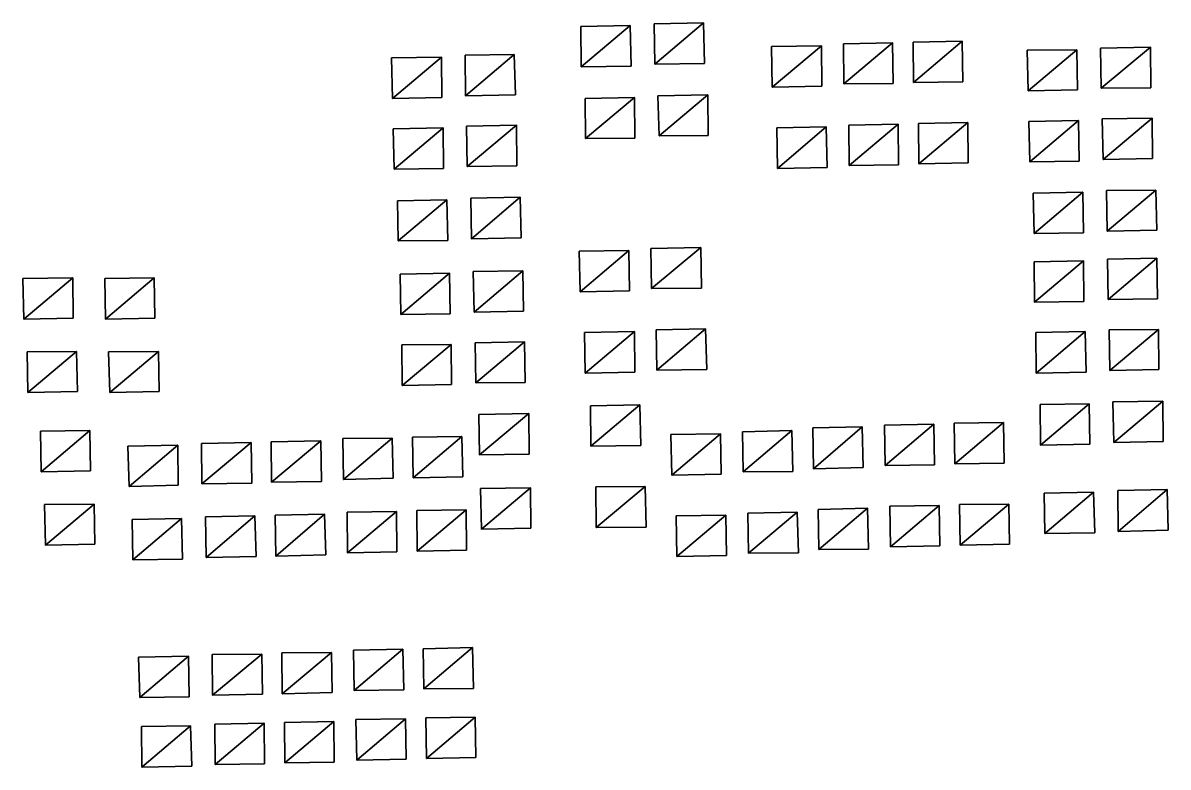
# Model space of a CAD drawing. Header units: metres. Extents: x -3947 to 4280, y -3529 to 2326.
# Drawn here: x -2144.1 to -1930.4, y 325.5 to 464.4 of the extents above; entities that cross this region are included whole.
import ezdxf

# ---------------------------------------------------------------- set-up
doc = ezdxf.new("R2010")
doc.units = ezdxf.units.M

msp = doc.modelspace()

# ---------------------------------------------------------------- linework, layer by layer
at = {"layer": 'MUROS'}
for points in [[(-2040, 463.7), (-2030.8, 463.9), (-2030.8, 463.9, 4.5), (-2040, 463.7, 4.5)], [(-2030.8, 463.9), (-2030.6, 456.3), (-2030.6, 456.3, 4.5), (-2030.8, 463.9, 4.5)], [(-2026.3, 464.2), (-2017.1, 464.4), (-2017.1, 464.4, 4.5), (-2026.3, 464.2, 4.5)], [(-2026.2, 456.7), (-2026.3, 464.2), (-2026.3, 464.2, 4.5), (-2026.2, 456.7, 4.5)], [(-2017.1, 464.4), (-2016.9, 456.8), (-2016.9, 456.8, 4.5), (-2017.1, 464.4, 4.5)], [(-2039.9, 456.2), (-2040, 463.7), (-2040, 463.7, 4.5), (-2039.9, 456.2, 4.5)], [(-2004.4, 460), (-1995.1, 460.1), (-1995.1, 460.1, 4.5), (-2004.4, 460, 4.5)], [(-2004.3, 452.4), (-2004.4, 460), (-2004.4, 460, 4.5), (-2004.3, 452.4, 4.5)], [(-1995.1, 460.1), (-1995, 452.6), (-1995, 452.6, 4.5), (-1995.1, 460.1, 4.5)], [(-1991, 460.5), (-1981.8, 460.7), (-1981.8, 460.7, 4.5), (-1991, 460.5, 4.5)], [(-1990.9, 453), (-1991, 460.5), (-1991, 460.5, 4.5), (-1990.9, 453, 4.5)], [(-1981.8, 460.7), (-1981.7, 453.1), (-1981.7, 453.1, 4.5), (-1981.8, 460.7, 4.5)], [(-1978, 460.8), (-1968.8, 461), (-1968.8, 461, 4.5), (-1978, 460.8, 4.5)], [(-1977.9, 453.3), (-1978, 460.8), (-1978, 460.8, 4.5), (-1977.9, 453.3, 4.5)], [(-1968.8, 461), (-1968.7, 453.4), (-1968.7, 453.4, 4.5), (-1968.8, 461, 4.5)], [(-1943, 459.7), (-1933.7, 459.9), (-1933.7, 459.9, 4.5), (-1943, 459.7, 4.5)], [(-1942.9, 452.2), (-1943, 459.7), (-1943, 459.7, 4.5), (-1942.9, 452.2, 4.5)], [(-1933.7, 459.9), (-1933.6, 452.3), (-1933.6, 452.3, 4.5), (-1933.7, 459.9, 4.5)], [(-2075.3, 457.9), (-2066, 458), (-2066, 458, 4.5), (-2075.3, 457.9, 4.5)], [(-2075.1, 450.3), (-2075.3, 457.9), (-2075.3, 457.9, 4.5), (-2075.1, 450.3, 4.5)], [(-2066, 458), (-2065.9, 450.5), (-2065.9, 450.5, 4.5), (-2066, 458, 4.5)], [(-2061.6, 458.4), (-2052.4, 458.5), (-2052.4, 458.5, 4.5), (-2061.6, 458.4, 4.5)], [(-2061.5, 450.8), (-2061.6, 458.4), (-2061.6, 458.4, 4.5), (-2061.5, 450.8, 4.5)], [(-2052.4, 458.5), (-2052.2, 451), (-2052.2, 451, 4.5), (-2052.4, 458.5, 4.5)], [(-1956.7, 459.3), (-1947.4, 459.4), (-1947.4, 459.4, 4.5), (-1956.7, 459.3, 4.5)], [(-1956.5, 451.7), (-1956.7, 459.3), (-1956.7, 459.3, 4.5), (-1956.5, 451.7, 4.5)], [(-1947.4, 459.4), (-1947.3, 451.9), (-1947.3, 451.9, 4.5), (-1947.4, 459.4, 4.5)], [(-2030.6, 456.3), (-2039.9, 456.2), (-2039.9, 456.2, 4.5), (-2030.6, 456.3, 4.5)], [(-2016.9, 456.8), (-2026.2, 456.7), (-2026.2, 456.7, 4.5), (-2016.9, 456.8, 4.5)], [(-1981.7, 453.1), (-1990.9, 453), (-1990.9, 453, 4.5), (-1981.7, 453.1, 4.5)], [(-1968.7, 453.4), (-1977.9, 453.3), (-1977.9, 453.3, 4.5), (-1968.7, 453.4, 4.5)], [(-2052.2, 451), (-2061.5, 450.8), (-2061.5, 450.8, 4.5), (-2052.2, 451, 4.5)], [(-2025.6, 450.8), (-2016.3, 451), (-2016.3, 451, 4.5), (-2025.6, 450.8, 4.5)], [(-2016.3, 451), (-2016.2, 443.4), (-2016.2, 443.4, 4.5), (-2016.3, 451, 4.5)], [(-1995, 452.6), (-2004.3, 452.4), (-2004.3, 452.4, 4.5), (-1995, 452.6, 4.5)], [(-1947.3, 451.9), (-1956.5, 451.7), (-1956.5, 451.7, 4.5), (-1947.3, 451.9, 4.5)], [(-1933.6, 452.3), (-1942.9, 452.2), (-1942.9, 452.2, 4.5), (-1933.6, 452.3, 4.5)], [(-2065.9, 450.5), (-2075.1, 450.3), (-2075.1, 450.3, 4.5), (-2065.9, 450.5, 4.5)], [(-2039.2, 450.3), (-2030, 450.5), (-2030, 450.5, 4.5), (-2039.2, 450.3, 4.5)], [(-2039.1, 442.8), (-2039.2, 450.3), (-2039.2, 450.3, 4.5), (-2039.1, 442.8, 4.5)], [(-2030, 450.5), (-2029.9, 442.9), (-2029.9, 442.9, 4.5), (-2030, 450.5, 4.5)], [(-2025.4, 443.3), (-2025.6, 450.8), (-2025.6, 450.8, 4.5), (-2025.4, 443.3, 4.5)], [(-2075, 444.6), (-2065.7, 444.8), (-2065.7, 444.8, 4.5), (-2075, 444.6, 4.5)], [(-2074.8, 437.1), (-2075, 444.6), (-2075, 444.6, 4.5), (-2074.8, 437.1, 4.5)], [(-2065.7, 444.8), (-2065.6, 437.2), (-2065.6, 437.2, 4.5), (-2065.7, 444.8, 4.5)], [(-2061.3, 445.1), (-2052, 445.3), (-2052, 445.3, 4.5), (-2061.3, 445.1, 4.5)], [(-2061.2, 437.6), (-2061.3, 445.1), (-2061.3, 445.1, 4.5), (-2061.2, 437.6, 4.5)], [(-2052, 445.3), (-2051.9, 437.7), (-2051.9, 437.7, 4.5), (-2052, 445.3, 4.5)], [(-2003.4, 444.8), (-1994.2, 445), (-1994.2, 445, 4.5), (-2003.4, 444.8, 4.5)], [(-2003.3, 437.2), (-2003.4, 444.8), (-2003.4, 444.8, 4.5), (-2003.3, 437.2, 4.5)], [(-1994.2, 445), (-1994, 437.4), (-1994, 437.4, 4.5), (-1994.2, 445, 4.5)], [(-1990, 445.3), (-1980.8, 445.5), (-1980.8, 445.5, 4.5), (-1990, 445.3, 4.5)], [(-1989.9, 437.8), (-1990, 445.3), (-1990, 445.3, 4.5), (-1989.9, 437.8, 4.5)], [(-1980.8, 445.5), (-1980.7, 437.9), (-1980.7, 437.9, 4.5), (-1980.8, 445.5, 4.5)], [(-1977, 445.6), (-1967.8, 445.8), (-1967.8, 445.8, 4.5), (-1977, 445.6, 4.5)], [(-1976.9, 438.1), (-1977, 445.6), (-1977, 445.6, 4.5), (-1976.9, 438.1, 4.5)], [(-1967.8, 445.8), (-1967.7, 438.3), (-1967.7, 438.3, 4.5), (-1967.8, 445.8, 4.5)], [(-1956.4, 446), (-1947.1, 446.2), (-1947.1, 446.2, 4.5), (-1956.4, 446, 4.5)], [(-1956.2, 438.5), (-1956.4, 446), (-1956.4, 446, 4.5), (-1956.2, 438.5, 4.5)], [(-1947.1, 446.2), (-1947, 438.6), (-1947, 438.6, 4.5), (-1947.1, 446.2, 4.5)], [(-1942.7, 446.5), (-1933.4, 446.6), (-1933.4, 446.6, 4.5), (-1942.7, 446.5, 4.5)], [(-1942.5, 438.9), (-1942.7, 446.5), (-1942.7, 446.5, 4.5), (-1942.5, 438.9, 4.5)], [(-1933.4, 446.6), (-1933.3, 439.1), (-1933.3, 439.1, 4.5), (-1933.4, 446.6, 4.5)], [(-2029.9, 442.9), (-2039.1, 442.8), (-2039.1, 442.8, 4.5), (-2029.9, 442.9, 4.5)], [(-2016.2, 443.4), (-2025.4, 443.3), (-2025.4, 443.3, 4.5), (-2016.2, 443.4, 4.5)], [(-1967.7, 438.3), (-1976.9, 438.1), (-1976.9, 438.1, 4.5), (-1967.7, 438.3, 4.5)], [(-1947, 438.6), (-1956.2, 438.5), (-1956.2, 438.5, 4.5), (-1947, 438.6, 4.5)], [(-1933.3, 439.1), (-1942.5, 438.9), (-1942.5, 438.9, 4.5), (-1933.3, 439.1, 4.5)], [(-2065.6, 437.2), (-2074.8, 437.1), (-2074.8, 437.1, 4.5), (-2065.6, 437.2, 4.5)], [(-2051.9, 437.7), (-2061.2, 437.6), (-2061.2, 437.6, 4.5), (-2051.9, 437.7, 4.5)], [(-1994, 437.4), (-2003.3, 437.2), (-2003.3, 437.2, 4.5), (-1994, 437.4, 4.5)], [(-1980.7, 437.9), (-1989.9, 437.8), (-1989.9, 437.8, 4.5), (-1980.7, 437.9, 4.5)], [(-2060.5, 431.7), (-2051.3, 431.9), (-2051.3, 431.9, 4.5), (-2060.5, 431.7, 4.5)], [(-2060.4, 424.1), (-2060.5, 431.7), (-2060.5, 431.7, 4.5), (-2060.4, 424.1, 4.5)], [(-2051.3, 431.9), (-2051.1, 424.3), (-2051.1, 424.3, 4.5), (-2051.3, 431.9, 4.5)], [(-1955.6, 432.6), (-1946.3, 432.8), (-1946.3, 432.8, 4.5), (-1955.6, 432.6, 4.5)], [(-1955.4, 425.1), (-1955.6, 432.6), (-1955.6, 432.6, 4.5), (-1955.4, 425.1, 4.5)], [(-1946.3, 432.8), (-1946.2, 425.2), (-1946.2, 425.2, 4.5), (-1946.3, 432.8, 4.5)], [(-1941.9, 433.1), (-1932.7, 433.2), (-1932.7, 433.2, 4.5), (-1941.9, 433.1, 4.5)], [(-1941.8, 425.5), (-1941.9, 433.1), (-1941.9, 433.1, 4.5), (-1941.8, 425.5, 4.5)], [(-1932.7, 433.2), (-1932.5, 425.7), (-1932.5, 425.7, 4.5), (-1932.7, 433.2, 4.5)], [(-2074.2, 431.2), (-2065, 431.4), (-2065, 431.4, 4.5), (-2074.2, 431.2, 4.5)], [(-2074.1, 423.7), (-2074.2, 431.2), (-2074.2, 431.2, 4.5), (-2074.1, 423.7, 4.5)], [(-2065, 431.4), (-2064.8, 423.8), (-2064.8, 423.8, 4.5), (-2065, 431.4, 4.5)], [(-1932.5, 425.7), (-1941.8, 425.5), (-1941.8, 425.5, 4.5), (-1932.5, 425.7, 4.5)], [(-2064.8, 423.8), (-2074.1, 423.7), (-2074.1, 423.7, 4.5), (-2064.8, 423.8, 4.5)], [(-2051.1, 424.3), (-2060.4, 424.1), (-2060.4, 424.1, 4.5), (-2051.1, 424.3, 4.5)], [(-1946.2, 425.2), (-1955.4, 425.1), (-1955.4, 425.1, 4.5), (-1946.2, 425.2, 4.5)], [(-2040.3, 421.8), (-2031, 421.9), (-2031, 421.9, 4.5), (-2040.3, 421.8, 4.5)], [(-2040.1, 414.2), (-2040.3, 421.8), (-2040.3, 421.8, 4.5), (-2040.1, 414.2, 4.5)], [(-2031, 421.9), (-2030.9, 414.4), (-2030.9, 414.4, 4.5), (-2031, 421.9, 4.5)], [(-2026.9, 422.3), (-2017.6, 422.5), (-2017.6, 422.5, 4.5), (-2026.9, 422.3, 4.5)], [(-2026.8, 414.8), (-2026.9, 422.3), (-2026.9, 422.3, 4.5), (-2026.8, 414.8, 4.5)], [(-2017.6, 422.5), (-2017.5, 414.9), (-2017.5, 414.9, 4.5), (-2017.6, 422.5, 4.5)], [(-1955.4, 419.8), (-1946.2, 420), (-1946.2, 420, 4.5), (-1955.4, 419.8, 4.5)], [(-1955.3, 412.3), (-1955.4, 419.8), (-1955.4, 419.8, 4.5), (-1955.3, 412.3, 4.5)], [(-1946.2, 420), (-1946.1, 412.4), (-1946.1, 412.4, 4.5), (-1946.2, 420, 4.5)], [(-1941.7, 420.3), (-1932.5, 420.5), (-1932.5, 420.5, 4.5), (-1941.7, 420.3, 4.5)], [(-1941.6, 412.8), (-1941.7, 420.3), (-1941.7, 420.3, 4.5), (-1941.6, 412.8, 4.5)], [(-1932.5, 420.5), (-1932.4, 412.9), (-1932.4, 412.9, 4.5), (-1932.5, 420.5, 4.5)], [(-2144.1, 416.7), (-2134.8, 416.8), (-2134.8, 416.8, 4.5), (-2144.1, 416.7, 4.5)], [(-2134.8, 416.8), (-2134.7, 409.3), (-2134.7, 409.3, 4.5), (-2134.8, 416.8, 4.5)], [(-2128.8, 416.7), (-2119.6, 416.8), (-2119.6, 416.8, 4.5), (-2128.8, 416.7, 4.5)], [(-2119.6, 416.8), (-2119.5, 409.3), (-2119.5, 409.3, 4.5), (-2119.6, 416.8, 4.5)], [(-2073.7, 417.5), (-2064.5, 417.7), (-2064.5, 417.7, 4.5), (-2073.7, 417.5, 4.5)], [(-2073.6, 410), (-2073.7, 417.5), (-2073.7, 417.5, 4.5), (-2073.6, 410, 4.5)], [(-2064.5, 417.7), (-2064.4, 410.1), (-2064.4, 410.1, 4.5), (-2064.5, 417.7, 4.5)], [(-2060.1, 418), (-2050.8, 418.1), (-2050.8, 418.1, 4.5), (-2060.1, 418, 4.5)], [(-2059.9, 410.4), (-2060.1, 418), (-2060.1, 418, 4.5), (-2059.9, 410.4, 4.5)], [(-2050.8, 418.1), (-2050.7, 410.6), (-2050.7, 410.6, 4.5), (-2050.8, 418.1, 4.5)], [(-2143.9, 409.1), (-2144.1, 416.7), (-2144.1, 416.7, 4.5), (-2143.9, 409.1, 4.5)], [(-2128.7, 409.1), (-2128.8, 416.7), (-2128.8, 416.7, 4.5), (-2128.7, 409.1, 4.5)], [(-2017.5, 414.9), (-2026.8, 414.8), (-2026.8, 414.8, 4.5), (-2017.5, 414.9, 4.5)], [(-2030.9, 414.4), (-2040.1, 414.2), (-2040.1, 414.2, 4.5), (-2030.9, 414.4, 4.5)], [(-1932.4, 412.9), (-1941.6, 412.8), (-1941.6, 412.8, 4.5), (-1932.4, 412.9, 4.5)], [(-2050.7, 410.6), (-2059.9, 410.4), (-2059.9, 410.4, 4.5), (-2050.7, 410.6, 4.5)], [(-1946.1, 412.4), (-1955.3, 412.3), (-1955.3, 412.3, 4.5), (-1946.1, 412.4, 4.5)], [(-2134.7, 409.3), (-2143.9, 409.1), (-2143.9, 409.1, 4.5), (-2134.7, 409.3, 4.5)], [(-2119.5, 409.3), (-2128.7, 409.1), (-2128.7, 409.1, 4.5), (-2119.5, 409.3, 4.5)], [(-2064.4, 410.1), (-2073.6, 410), (-2073.6, 410, 4.5), (-2064.4, 410.1, 4.5)], [(-2039.3, 406.6), (-2030, 406.8), (-2030, 406.8, 4.5), (-2039.3, 406.6, 4.5)], [(-2039.2, 399), (-2039.3, 406.6), (-2039.3, 406.6, 4.5), (-2039.2, 399, 4.5)], [(-2030, 406.8), (-2029.9, 399.2), (-2029.9, 399.2, 4.5), (-2030, 406.8, 4.5)], [(-2025.9, 407.1), (-2016.7, 407.3), (-2016.7, 407.3, 4.5), (-2025.9, 407.1, 4.5)], [(-2025.8, 399.6), (-2025.9, 407.1), (-2025.9, 407.1, 4.5), (-2025.8, 399.6, 4.5)], [(-2016.7, 407.3), (-2016.5, 399.7), (-2016.5, 399.7, 4.5), (-2016.7, 407.3, 4.5)], [(-1955.1, 406.6), (-1945.9, 406.8), (-1945.9, 406.8, 4.5), (-1955.1, 406.6, 4.5)], [(-1955, 399), (-1955.1, 406.6), (-1955.1, 406.6, 4.5), (-1955, 399, 4.5)], [(-1945.9, 406.8), (-1945.7, 399.2), (-1945.7, 399.2, 4.5), (-1945.9, 406.8, 4.5)], [(-1941.4, 407.1), (-1932.2, 407.2), (-1932.2, 407.2, 4.5), (-1941.4, 407.1, 4.5)], [(-1941.3, 399.5), (-1941.4, 407.1), (-1941.4, 407.1, 4.5), (-1941.3, 399.5, 4.5)], [(-1932.2, 407.2), (-1932.1, 399.7), (-1932.1, 399.7, 4.5), (-1932.2, 407.2, 4.5)], [(-2073.4, 404.3), (-2064.2, 404.4), (-2064.2, 404.4, 4.5), (-2073.4, 404.3, 4.5)], [(-2073.3, 396.7), (-2073.4, 404.3), (-2073.4, 404.3, 4.5), (-2073.3, 396.7, 4.5)], [(-2064.2, 404.4), (-2064.1, 396.9), (-2064.1, 396.9, 4.5), (-2064.2, 404.4, 4.5)], [(-2059.7, 404.7), (-2050.5, 404.9), (-2050.5, 404.9, 4.5), (-2059.7, 404.7, 4.5)], [(-2059.6, 397.2), (-2059.7, 404.7), (-2059.7, 404.7, 4.5), (-2059.6, 397.2, 4.5)], [(-2050.5, 404.9), (-2050.4, 397.3), (-2050.4, 397.3, 4.5), (-2050.5, 404.9, 4.5)], [(-2143.3, 403), (-2134.1, 403.1), (-2134.1, 403.1, 4.5), (-2143.3, 403, 4.5)], [(-2143.2, 395.4), (-2143.3, 403), (-2143.3, 403, 4.5), (-2143.2, 395.4, 4.5)], [(-2134.1, 403.1), (-2133.9, 395.6), (-2133.9, 395.6, 4.5), (-2134.1, 403.1, 4.5)], [(-2128.1, 403), (-2118.8, 403.1), (-2118.8, 403.1, 4.5), (-2128.1, 403, 4.5)], [(-2127.9, 395.4), (-2128.1, 403), (-2128.1, 403, 4.5), (-2127.9, 395.4, 4.5)], [(-2118.8, 403.1), (-2118.7, 395.6), (-2118.7, 395.6, 4.5), (-2118.8, 403.1, 4.5)], [(-2016.5, 399.7), (-2025.8, 399.6), (-2025.8, 399.6, 4.5), (-2016.5, 399.7, 4.5)], [(-1932.1, 399.7), (-1941.3, 399.5), (-1941.3, 399.5, 4.5), (-1932.1, 399.7, 4.5)], [(-2029.9, 399.2), (-2039.2, 399), (-2039.2, 399, 4.5), (-2029.9, 399.2, 4.5)], [(-1945.7, 399.2), (-1955, 399), (-1955, 399, 4.5), (-1945.7, 399.2, 4.5)], [(-2133.9, 395.6), (-2143.2, 395.4), (-2143.2, 395.4, 4.5), (-2133.9, 395.6, 4.5)], [(-2118.7, 395.6), (-2127.9, 395.4), (-2127.9, 395.4, 4.5), (-2118.7, 395.6, 4.5)], [(-2064.1, 396.9), (-2073.3, 396.7), (-2073.3, 396.7, 4.5), (-2064.1, 396.9, 4.5)], [(-2050.4, 397.3), (-2059.6, 397.2), (-2059.6, 397.2, 4.5), (-2050.4, 397.3, 4.5)], [(-1954.3, 393.2), (-1945.1, 393.3), (-1945.1, 393.3, 4.5), (-1954.3, 393.2, 4.5)], [(-1945.1, 393.3), (-1945, 385.8), (-1945, 385.8, 4.5), (-1945.1, 393.3, 4.5)], [(-1940.7, 393.7), (-1931.4, 393.8), (-1931.4, 393.8, 4.5), (-1940.7, 393.7, 4.5)], [(-1940.5, 386.1), (-1940.7, 393.7), (-1940.7, 393.7, 4.5), (-1940.5, 386.1, 4.5)], [(-1931.4, 393.8), (-1931.3, 386.3), (-1931.3, 386.3, 4.5), (-1931.4, 393.8, 4.5)], [(-2059, 391.3), (-2049.7, 391.5), (-2049.7, 391.5, 4.5), (-2059, 391.3, 4.5)], [(-2058.9, 383.8), (-2059, 391.3), (-2059, 391.3, 4.5), (-2058.9, 383.8, 4.5)], [(-2049.7, 391.5), (-2049.6, 383.9), (-2049.6, 383.9, 4.5), (-2049.7, 391.5, 4.5)], [(-2038.2, 392.9), (-2029, 393.1), (-2029, 393.1, 4.5), (-2038.2, 392.9, 4.5)], [(-2038.1, 385.4), (-2038.2, 392.9), (-2038.2, 392.9, 4.5), (-2038.1, 385.4, 4.5)], [(-2029, 393.1), (-2028.8, 385.5), (-2028.8, 385.5, 4.5), (-2029, 393.1, 4.5)], [(-1954.2, 385.6), (-1954.3, 393.2), (-1954.3, 393.2, 4.5), (-1954.2, 385.6, 4.5)], [(-1996.7, 388.8), (-1987.5, 389), (-1987.5, 389, 4.5), (-1996.7, 388.8, 4.5)], [(-1987.5, 389), (-1987.3, 381.4), (-1987.3, 381.4, 4.5), (-1987.5, 389, 4.5)], [(-1983.3, 389.3), (-1974.1, 389.5), (-1974.1, 389.5, 4.5), (-1983.3, 389.3, 4.5)], [(-1983.2, 381.8), (-1983.3, 389.3), (-1983.3, 389.3, 4.5), (-1983.2, 381.8, 4.5)], [(-1974.1, 389.5), (-1974, 381.9), (-1974, 381.9, 4.5), (-1974.1, 389.5, 4.5)], [(-1970.3, 389.7), (-1961.1, 389.8), (-1961.1, 389.8, 4.5), (-1970.3, 389.7, 4.5)], [(-1970.2, 382.1), (-1970.3, 389.7), (-1970.3, 389.7, 4.5), (-1970.2, 382.1, 4.5)], [(-1961.1, 389.8), (-1961, 382.2), (-1961, 382.2, 4.5), (-1961.1, 389.8, 4.5)], [(-2140.8, 388.2), (-2131.6, 388.3), (-2131.6, 388.3, 4.5), (-2140.8, 388.2, 4.5)], [(-2140.7, 380.6), (-2140.8, 388.2), (-2140.8, 388.2, 4.5), (-2140.7, 380.6, 4.5)], [(-2131.6, 388.3), (-2131.5, 380.8), (-2131.5, 380.8, 4.5), (-2131.6, 388.3, 4.5)], [(-2084.4, 386.8), (-2075.2, 386.9), (-2075.2, 386.9, 4.5), (-2084.4, 386.8, 4.5)], [(-2084.3, 379.2), (-2084.4, 386.8), (-2084.4, 386.8, 4.5), (-2084.3, 379.2, 4.5)], [(-2075.2, 386.9), (-2075, 379.4), (-2075, 379.4, 4.5), (-2075.2, 386.9, 4.5)], [(-2071.4, 387.1), (-2062.2, 387.2), (-2062.2, 387.2, 4.5), (-2071.4, 387.1, 4.5)], [(-2071.3, 379.5), (-2071.4, 387.1), (-2071.4, 387.1, 4.5), (-2071.3, 379.5, 4.5)], [(-2062.2, 387.2), (-2062, 379.7), (-2062, 379.7, 4.5), (-2062.2, 387.2, 4.5)], [(-2023.2, 387.6), (-2013.9, 387.7), (-2013.9, 387.7, 4.5), (-2023.2, 387.6, 4.5)], [(-2023, 380), (-2023.2, 387.6), (-2023.2, 387.6, 4.5), (-2023, 380, 4.5)], [(-2013.9, 387.7), (-2013.8, 380.2), (-2013.8, 380.2, 4.5), (-2013.9, 387.7, 4.5)], [(-2009.8, 388.1), (-2000.6, 388.3), (-2000.6, 388.3, 4.5), (-2009.8, 388.1, 4.5)], [(-2009.7, 380.6), (-2009.8, 388.1), (-2009.8, 388.1, 4.5), (-2009.7, 380.6, 4.5)], [(-2000.6, 388.3), (-2000.4, 380.7), (-2000.4, 380.7, 4.5), (-2000.6, 388.3, 4.5)], [(-1996.6, 381.2), (-1996.7, 388.8), (-1996.7, 388.8, 4.5), (-1996.6, 381.2, 4.5)], [(-2124.5, 385.4), (-2115.2, 385.6), (-2115.2, 385.6, 4.5), (-2124.5, 385.4, 4.5)], [(-2124.3, 377.9), (-2124.5, 385.4), (-2124.5, 385.4, 4.5), (-2124.3, 377.9, 4.5)], [(-2115.2, 385.6), (-2115.1, 378.1), (-2115.1, 378.1, 4.5), (-2115.2, 385.6, 4.5)], [(-2110.8, 385.9), (-2101.5, 386.1), (-2101.5, 386.1, 4.5), (-2110.8, 385.9, 4.5)], [(-2110.7, 378.4), (-2110.8, 385.9), (-2110.8, 385.9, 4.5), (-2110.7, 378.4, 4.5)], [(-2101.5, 386.1), (-2101.4, 378.5), (-2101.4, 378.5, 4.5), (-2101.5, 386.1, 4.5)], [(-2097.8, 386.2), (-2088.5, 386.4), (-2088.5, 386.4, 4.5), (-2097.8, 386.2, 4.5)], [(-2097.7, 378.7), (-2097.8, 386.2), (-2097.8, 386.2, 4.5), (-2097.7, 378.7, 4.5)], [(-2088.5, 386.4), (-2088.4, 378.8), (-2088.4, 378.8, 4.5), (-2088.5, 386.4, 4.5)], [(-2028.8, 385.5), (-2038.1, 385.4), (-2038.1, 385.4, 4.5), (-2028.8, 385.5, 4.5)], [(-1945, 385.8), (-1954.2, 385.6), (-1954.2, 385.6, 4.5), (-1945, 385.8, 4.5)], [(-1931.3, 386.3), (-1940.5, 386.1), (-1940.5, 386.1, 4.5), (-1931.3, 386.3, 4.5)], [(-2049.6, 383.9), (-2058.9, 383.8), (-2058.9, 383.8, 4.5), (-2049.6, 383.9, 4.5)], [(-2131.5, 380.8), (-2140.7, 380.6), (-2140.7, 380.6, 4.5), (-2131.5, 380.8, 4.5)], [(-2000.4, 380.7), (-2009.7, 380.6), (-2009.7, 380.6, 4.5), (-2000.4, 380.7, 4.5)], [(-1987.3, 381.4), (-1996.6, 381.2), (-1996.6, 381.2, 4.5), (-1987.3, 381.4, 4.5)], [(-1974, 381.9), (-1983.2, 381.8), (-1983.2, 381.8, 4.5), (-1974, 381.9, 4.5)], [(-1961, 382.2), (-1970.2, 382.1), (-1970.2, 382.1, 4.5), (-1961, 382.2, 4.5)], [(-2101.4, 378.5), (-2110.7, 378.4), (-2110.7, 378.4, 4.5), (-2101.4, 378.5, 4.5)], [(-2088.4, 378.8), (-2097.7, 378.7), (-2097.7, 378.7, 4.5), (-2088.4, 378.8, 4.5)], [(-2075, 379.4), (-2084.3, 379.2), (-2084.3, 379.2, 4.5), (-2075, 379.4, 4.5)], [(-2062, 379.7), (-2071.3, 379.5), (-2071.3, 379.5, 4.5), (-2062, 379.7, 4.5)], [(-2013.8, 380.2), (-2023, 380), (-2023, 380, 4.5), (-2013.8, 380.2, 4.5)], [(-2115.1, 378.1), (-2124.3, 377.9), (-2124.3, 377.9, 4.5), (-2115.1, 378.1, 4.5)], [(-2058.7, 377.5), (-2049.4, 377.6), (-2049.4, 377.6, 4.5), (-2058.7, 377.5, 4.5)], [(-2058.5, 369.9), (-2058.7, 377.5), (-2058.7, 377.5, 4.5), (-2058.5, 369.9, 4.5)], [(-2049.4, 377.6), (-2049.3, 370.1), (-2049.3, 370.1, 4.5), (-2049.4, 377.6, 4.5)], [(-2037.2, 377.8), (-2028, 377.9), (-2028, 377.9, 4.5), (-2037.2, 377.8, 4.5)], [(-2037.1, 370.2), (-2037.2, 377.8), (-2037.2, 377.8, 4.5), (-2037.1, 370.2, 4.5)], [(-2028, 377.9), (-2027.8, 370.3), (-2027.8, 370.3, 4.5), (-2028, 377.9, 4.5)], [(-1953.5, 376.6), (-1944.3, 376.8), (-1944.3, 376.8, 4.5), (-1953.5, 376.6, 4.5)], [(-1953.4, 369.1), (-1953.5, 376.6), (-1953.5, 376.6, 4.5), (-1953.4, 369.1, 4.5)], [(-1944.3, 376.8), (-1944.1, 369.2), (-1944.1, 369.2, 4.5), (-1944.3, 376.8, 4.5)], [(-1939.8, 377.1), (-1930.6, 377.3), (-1930.6, 377.3, 4.5), (-1939.8, 377.1, 4.5)], [(-1939.7, 369.5), (-1939.8, 377.1), (-1939.8, 377.1, 4.5), (-1939.7, 369.5, 4.5)], [(-1930.6, 377.3), (-1930.4, 369.7), (-1930.4, 369.7, 4.5), (-1930.6, 377.3, 4.5)], [(-2140.1, 374.5), (-2130.8, 374.6), (-2130.8, 374.6, 4.5), (-2140.1, 374.5, 4.5)], [(-2139.9, 366.9), (-2140.1, 374.5), (-2140.1, 374.5, 4.5), (-2139.9, 366.9, 4.5)], [(-2130.8, 374.6), (-2130.7, 367.1), (-2130.7, 367.1, 4.5), (-2130.8, 374.6, 4.5)], [(-1982.3, 374.2), (-1973.1, 374.3), (-1973.1, 374.3, 4.5), (-1982.3, 374.2, 4.5)], [(-1982.2, 366.6), (-1982.3, 374.2), (-1982.3, 374.2, 4.5), (-1982.2, 366.6, 4.5)], [(-1973.1, 374.3), (-1973, 366.8), (-1973, 366.8, 4.5), (-1973.1, 374.3, 4.5)], [(-1969.3, 374.5), (-1960.1, 374.6), (-1960.1, 374.6, 4.5), (-1969.3, 374.5, 4.5)], [(-1969.2, 366.9), (-1969.3, 374.5), (-1969.3, 374.5, 4.5), (-1969.2, 366.9, 4.5)], [(-1960.1, 374.6), (-1960, 367.1), (-1960, 367.1, 4.5), (-1960.1, 374.6, 4.5)], [(-2123.7, 371.7), (-2114.5, 371.9), (-2114.5, 371.9, 4.5), (-2123.7, 371.7, 4.5)], [(-2114.5, 371.9), (-2114.3, 364.3), (-2114.3, 364.3, 4.5), (-2114.5, 371.9, 4.5)], [(-2110, 372.2), (-2100.8, 372.4), (-2100.8, 372.4, 4.5), (-2110, 372.2, 4.5)], [(-2109.9, 364.6), (-2110, 372.2), (-2110, 372.2, 4.5), (-2109.9, 364.6, 4.5)], [(-2100.8, 372.4), (-2100.6, 364.8), (-2100.6, 364.8, 4.5), (-2100.8, 372.4, 4.5)], [(-2097, 372.5), (-2087.8, 372.7), (-2087.8, 372.7, 4.5), (-2097, 372.5, 4.5)], [(-2096.9, 364.9), (-2097, 372.5), (-2097, 372.5, 4.5), (-2096.9, 364.9, 4.5)], [(-2087.8, 372.7), (-2087.6, 365.1), (-2087.6, 365.1, 4.5), (-2087.8, 372.7, 4.5)], [(-2083.6, 373.1), (-2074.4, 373.2), (-2074.4, 373.2, 4.5), (-2083.6, 373.1, 4.5)], [(-2083.5, 365.5), (-2083.6, 373.1), (-2083.6, 373.1, 4.5), (-2083.5, 365.5, 4.5)], [(-2074.4, 373.2), (-2074.3, 365.7), (-2074.3, 365.7, 4.5), (-2074.4, 373.2, 4.5)], [(-2070.6, 373.4), (-2061.4, 373.5), (-2061.4, 373.5, 4.5), (-2070.6, 373.4, 4.5)], [(-2070.5, 365.8), (-2070.6, 373.4), (-2070.6, 373.4, 4.5), (-2070.5, 365.8, 4.5)], [(-2061.4, 373.5), (-2061.3, 366), (-2061.3, 366, 4.5), (-2061.4, 373.5, 4.5)], [(-2022.2, 372.4), (-2012.9, 372.5), (-2012.9, 372.5, 4.5), (-2022.2, 372.4, 4.5)], [(-2022.1, 364.8), (-2022.2, 372.4), (-2022.2, 372.4, 4.5), (-2022.1, 364.8, 4.5)], [(-2012.9, 372.5), (-2012.8, 365), (-2012.8, 365, 4.5), (-2012.9, 372.5, 4.5)], [(-2008.8, 372.9), (-1999.6, 373.1), (-1999.6, 373.1, 4.5), (-2008.8, 372.9, 4.5)], [(-2008.7, 365.4), (-2008.8, 372.9), (-2008.8, 372.9, 4.5), (-2008.7, 365.4, 4.5)], [(-1999.6, 373.1), (-1999.4, 365.5), (-1999.4, 365.5, 4.5), (-1999.6, 373.1, 4.5)], [(-1995.7, 373.6), (-1986.5, 373.8), (-1986.5, 373.8, 4.5), (-1995.7, 373.6, 4.5)], [(-1995.6, 366.1), (-1995.7, 373.6), (-1995.7, 373.6, 4.5), (-1995.6, 366.1, 4.5)], [(-1986.5, 373.8), (-1986.3, 366.2), (-1986.3, 366.2, 4.5), (-1986.5, 373.8, 4.5)], [(-2123.6, 364.2), (-2123.7, 371.7), (-2123.7, 371.7, 4.5), (-2123.6, 364.2, 4.5)], [(-2049.3, 370.1), (-2058.5, 369.9), (-2058.5, 369.9, 4.5), (-2049.3, 370.1, 4.5)], [(-2027.8, 370.3), (-2037.1, 370.2), (-2037.1, 370.2, 4.5), (-2027.8, 370.3, 4.5)], [(-1944.1, 369.2), (-1953.4, 369.1), (-1953.4, 369.1, 4.5), (-1944.1, 369.2, 4.5)], [(-1930.4, 369.7), (-1939.7, 369.5), (-1939.7, 369.5, 4.5), (-1930.4, 369.7, 4.5)], [(-2130.7, 367.1), (-2139.9, 366.9), (-2139.9, 366.9, 4.5), (-2130.7, 367.1, 4.5)], [(-2074.3, 365.7), (-2083.5, 365.5), (-2083.5, 365.5, 4.5), (-2074.3, 365.7, 4.5)], [(-2061.3, 366), (-2070.5, 365.8), (-2070.5, 365.8, 4.5), (-2061.3, 366, 4.5)], [(-1999.4, 365.5), (-2008.7, 365.4), (-2008.7, 365.4, 4.5), (-1999.4, 365.5, 4.5)], [(-1986.3, 366.2), (-1995.6, 366.1), (-1995.6, 366.1, 4.5), (-1986.3, 366.2, 4.5)], [(-1973, 366.8), (-1982.2, 366.6), (-1982.2, 366.6, 4.5), (-1973, 366.8, 4.5)], [(-1960, 367.1), (-1969.2, 366.9), (-1969.2, 366.9, 4.5), (-1960, 367.1, 4.5)], [(-2114.3, 364.3), (-2123.6, 364.2), (-2123.6, 364.2, 4.5), (-2114.3, 364.3, 4.5)], [(-2100.6, 364.8), (-2109.9, 364.6), (-2109.9, 364.6, 4.5), (-2100.6, 364.8, 4.5)], [(-2087.6, 365.1), (-2096.9, 364.9), (-2096.9, 364.9, 4.5), (-2087.6, 365.1, 4.5)], [(-2012.8, 365), (-2022.1, 364.8), (-2022.1, 364.8, 4.5), (-2012.8, 365, 4.5)], [(-2122.5, 346), (-2113.2, 346.2), (-2113.2, 346.2, 4.5), (-2122.5, 346, 4.5)], [(-2113.2, 346.2), (-2113.1, 338.6), (-2113.1, 338.6, 4.5), (-2113.2, 346.2, 4.5)], [(-2108.8, 346.5), (-2099.5, 346.6), (-2099.5, 346.6, 4.5), (-2108.8, 346.5, 4.5)], [(-2108.7, 338.9), (-2108.8, 346.5), (-2108.8, 346.5, 4.5), (-2108.7, 338.9, 4.5)], [(-2099.5, 346.6), (-2099.4, 339.1), (-2099.4, 339.1, 4.5), (-2099.5, 346.6, 4.5)], [(-2095.8, 346.8), (-2086.5, 346.9), (-2086.5, 346.9, 4.5), (-2095.8, 346.8, 4.5)], [(-2095.7, 339.2), (-2095.8, 346.8), (-2095.8, 346.8, 4.5), (-2095.7, 339.2, 4.5)], [(-2086.5, 346.9), (-2086.4, 339.4), (-2086.4, 339.4, 4.5), (-2086.5, 346.9, 4.5)], [(-2082.4, 347.3), (-2073.2, 347.5), (-2073.2, 347.5, 4.5), (-2082.4, 347.3, 4.5)], [(-2082.3, 339.8), (-2082.4, 347.3), (-2082.4, 347.3, 4.5), (-2082.3, 339.8, 4.5)], [(-2073.2, 347.5), (-2073, 339.9), (-2073, 339.9, 4.5), (-2073.2, 347.5, 4.5)], [(-2069.4, 347.6), (-2060.2, 347.8), (-2060.2, 347.8, 4.5), (-2069.4, 347.6, 4.5)], [(-2069.3, 340.1), (-2069.4, 347.6), (-2069.4, 347.6, 4.5), (-2069.3, 340.1, 4.5)], [(-2060.2, 347.8), (-2060, 340.2), (-2060, 340.2, 4.5), (-2060.2, 347.8, 4.5)], [(-2122.3, 338.5), (-2122.5, 346), (-2122.5, 346, 4.5), (-2122.3, 338.5, 4.5)], [(-2073, 339.9), (-2082.3, 339.8), (-2082.3, 339.8, 4.5), (-2073, 339.9, 4.5)], [(-2060, 340.2), (-2069.3, 340.1), (-2069.3, 340.1, 4.5), (-2060, 340.2, 4.5)], [(-2113.1, 338.6), (-2122.3, 338.5), (-2122.3, 338.5, 4.5), (-2113.1, 338.6, 4.5)], [(-2099.4, 339.1), (-2108.7, 338.9), (-2108.7, 338.9, 4.5), (-2099.4, 339.1, 4.5)], [(-2086.4, 339.4), (-2095.7, 339.2), (-2095.7, 339.2, 4.5), (-2086.4, 339.4, 4.5)], [(-2108.3, 333.5), (-2099.1, 333.7), (-2099.1, 333.7, 4.5), (-2108.3, 333.5, 4.5)], [(-2108.2, 326), (-2108.3, 333.5), (-2108.3, 333.5, 4.5), (-2108.2, 326, 4.5)], [(-2099.1, 333.7), (-2099, 326.1), (-2099, 326.1, 4.5), (-2099.1, 333.7, 4.5)], [(-2095.3, 333.8), (-2086.1, 334), (-2086.1, 334, 4.5), (-2095.3, 333.8, 4.5)], [(-2095.2, 326.3), (-2095.3, 333.8), (-2095.3, 333.8, 4.5), (-2095.2, 326.3, 4.5)], [(-2086.1, 334), (-2086, 326.4), (-2086, 326.4, 4.5), (-2086.1, 334, 4.5)], [(-2082, 334.4), (-2072.7, 334.5), (-2072.7, 334.5, 4.5), (-2082, 334.4, 4.5)], [(-2081.8, 326.8), (-2082, 334.4), (-2082, 334.4, 4.5), (-2081.8, 326.8, 4.5)], [(-2072.7, 334.5), (-2072.6, 327), (-2072.6, 327, 4.5), (-2072.7, 334.5, 4.5)], [(-2068.9, 334.7), (-2059.7, 334.8), (-2059.7, 334.8, 4.5), (-2068.9, 334.7, 4.5)], [(-2068.8, 327.1), (-2068.9, 334.7), (-2068.9, 334.7, 4.5), (-2068.8, 327.1, 4.5)], [(-2059.7, 334.8), (-2059.6, 327.3), (-2059.6, 327.3, 4.5), (-2059.7, 334.8, 4.5)], [(-2122, 333.1), (-2112.8, 333.2), (-2112.8, 333.2, 4.5), (-2122, 333.1, 4.5)], [(-2121.9, 325.5), (-2122, 333.1), (-2122, 333.1, 4.5), (-2121.9, 325.5, 4.5)], [(-2112.8, 333.2), (-2112.6, 325.7), (-2112.6, 325.7, 4.5), (-2112.8, 333.2, 4.5)], [(-2072.6, 327), (-2081.8, 326.8), (-2081.8, 326.8, 4.5), (-2072.6, 327, 4.5)], [(-2059.6, 327.3), (-2068.8, 327.1), (-2068.8, 327.1, 4.5), (-2059.6, 327.3, 4.5)], [(-2112.6, 325.7), (-2121.9, 325.5), (-2121.9, 325.5, 4.5), (-2112.6, 325.7, 4.5)], [(-2099, 326.1), (-2108.2, 326), (-2108.2, 326, 4.5), (-2099, 326.1, 4.5)], [(-2086, 326.4), (-2095.2, 326.3), (-2095.2, 326.3, 4.5), (-2086, 326.4, 4.5)]]:
    msp.add_3dface(points, dxfattribs=at)
at = {"layer": 'TECHOS'}
for points in [[(-2039.9, 456.2, 4.5), (-2040, 463.7, 4.5), (-2030.8, 463.9, 4.5)], [(-2039.9, 456.2, 4.5), (-2030.8, 463.9, 4.5), (-2030.6, 456.3, 4.5)], [(-2026.2, 456.7, 4.5), (-2026.3, 464.2, 4.5), (-2017.1, 464.4, 4.5)], [(-2026.2, 456.7, 4.5), (-2017.1, 464.4, 4.5), (-2016.9, 456.8, 4.5)], [(-2004.3, 452.4, 4.5), (-2004.4, 460, 4.5), (-1995.1, 460.1, 4.5)], [(-2004.3, 452.4, 4.5), (-1995.1, 460.1, 4.5), (-1995, 452.6, 4.5)], [(-1990.9, 453, 4.5), (-1991, 460.5, 4.5), (-1981.8, 460.7, 4.5)], [(-1990.9, 453, 4.5), (-1981.8, 460.7, 4.5), (-1981.7, 453.1, 4.5)], [(-1977.9, 453.3, 4.5), (-1978, 460.8, 4.5), (-1968.8, 461, 4.5)], [(-1977.9, 453.3, 4.5), (-1968.8, 461, 4.5), (-1968.7, 453.4, 4.5)], [(-1942.9, 452.2, 4.5), (-1943, 459.7, 4.5), (-1933.7, 459.9, 4.5)], [(-1942.9, 452.2, 4.5), (-1933.7, 459.9, 4.5), (-1933.6, 452.3, 4.5)], [(-2075.1, 450.3, 4.5), (-2075.3, 457.9, 4.5), (-2066, 458, 4.5)], [(-2075.1, 450.3, 4.5), (-2066, 458, 4.5), (-2065.9, 450.5, 4.5)], [(-2061.5, 450.8, 4.5), (-2061.6, 458.4, 4.5), (-2052.4, 458.5, 4.5)], [(-2061.5, 450.8, 4.5), (-2052.4, 458.5, 4.5), (-2052.2, 451, 4.5)], [(-1956.5, 451.7, 4.5), (-1956.7, 459.3, 4.5), (-1947.4, 459.4, 4.5)], [(-1956.5, 451.7, 4.5), (-1947.4, 459.4, 4.5), (-1947.3, 451.9, 4.5)], [(-2025.4, 443.3, 4.5), (-2025.6, 450.8, 4.5), (-2016.3, 451, 4.5)], [(-2025.4, 443.3, 4.5), (-2016.3, 451, 4.5), (-2016.2, 443.4, 4.5)], [(-2039.1, 442.8, 4.5), (-2039.2, 450.3, 4.5), (-2030, 450.5, 4.5)], [(-2039.1, 442.8, 4.5), (-2030, 450.5, 4.5), (-2029.9, 442.9, 4.5)], [(-2074.8, 437.1, 4.5), (-2075, 444.6, 4.5), (-2065.7, 444.8, 4.5)], [(-2074.8, 437.1, 4.5), (-2065.7, 444.8, 4.5), (-2065.6, 437.2, 4.5)], [(-2061.2, 437.6, 4.5), (-2061.3, 445.1, 4.5), (-2052, 445.3, 4.5)], [(-2061.2, 437.6, 4.5), (-2052, 445.3, 4.5), (-2051.9, 437.7, 4.5)], [(-2003.3, 437.2, 4.5), (-2003.4, 444.8, 4.5), (-1994.2, 445, 4.5)], [(-2003.3, 437.2, 4.5), (-1994.2, 445, 4.5), (-1994, 437.4, 4.5)], [(-1989.9, 437.8, 4.5), (-1990, 445.3, 4.5), (-1980.8, 445.5, 4.5)], [(-1989.9, 437.8, 4.5), (-1980.8, 445.5, 4.5), (-1980.7, 437.9, 4.5)], [(-1976.9, 438.1, 4.5), (-1977, 445.6, 4.5), (-1967.8, 445.8, 4.5)], [(-1976.9, 438.1, 4.5), (-1967.8, 445.8, 4.5), (-1967.7, 438.3, 4.5)], [(-1956.2, 438.5, 4.5), (-1956.4, 446, 4.5), (-1947.1, 446.2, 4.5)], [(-1956.2, 438.5, 4.5), (-1947.1, 446.2, 4.5), (-1947, 438.6, 4.5)], [(-1942.5, 438.9, 4.5), (-1942.7, 446.5, 4.5), (-1933.4, 446.6, 4.5)], [(-1942.5, 438.9, 4.5), (-1933.4, 446.6, 4.5), (-1933.3, 439.1, 4.5)], [(-2060.4, 424.1, 4.5), (-2060.5, 431.7, 4.5), (-2051.3, 431.9, 4.5)], [(-2060.4, 424.1, 4.5), (-2051.3, 431.9, 4.5), (-2051.1, 424.3, 4.5)], [(-1955.4, 425.1, 4.5), (-1955.6, 432.6, 4.5), (-1946.3, 432.8, 4.5)], [(-1955.4, 425.1, 4.5), (-1946.3, 432.8, 4.5), (-1946.2, 425.2, 4.5)], [(-1941.8, 425.5, 4.5), (-1941.9, 433.1, 4.5), (-1932.7, 433.2, 4.5)], [(-1941.8, 425.5, 4.5), (-1932.7, 433.2, 4.5), (-1932.5, 425.7, 4.5)], [(-2074.1, 423.7, 4.5), (-2074.2, 431.2, 4.5), (-2065, 431.4, 4.5)], [(-2074.1, 423.7, 4.5), (-2065, 431.4, 4.5), (-2064.8, 423.8, 4.5)], [(-2040.1, 414.2, 4.5), (-2040.3, 421.8, 4.5), (-2031, 421.9, 4.5)], [(-2040.1, 414.2, 4.5), (-2031, 421.9, 4.5), (-2030.9, 414.4, 4.5)], [(-2026.8, 414.8, 4.5), (-2026.9, 422.3, 4.5), (-2017.6, 422.5, 4.5)], [(-2026.8, 414.8, 4.5), (-2017.6, 422.5, 4.5), (-2017.5, 414.9, 4.5)], [(-1955.3, 412.3, 4.5), (-1955.4, 419.8, 4.5), (-1946.2, 420, 4.5)], [(-1955.3, 412.3, 4.5), (-1946.2, 420, 4.5), (-1946.1, 412.4, 4.5)], [(-1941.6, 412.8, 4.5), (-1941.7, 420.3, 4.5), (-1932.5, 420.5, 4.5)], [(-1941.6, 412.8, 4.5), (-1932.5, 420.5, 4.5), (-1932.4, 412.9, 4.5)], [(-2143.9, 409.1, 4.5), (-2144.1, 416.7, 4.5), (-2134.8, 416.8, 4.5)], [(-2143.9, 409.1, 4.5), (-2134.8, 416.8, 4.5), (-2134.7, 409.3, 4.5)], [(-2128.7, 409.1, 4.5), (-2128.8, 416.7, 4.5), (-2119.6, 416.8, 4.5)], [(-2128.7, 409.1, 4.5), (-2119.6, 416.8, 4.5), (-2119.5, 409.3, 4.5)], [(-2073.6, 410, 4.5), (-2073.7, 417.5, 4.5), (-2064.5, 417.7, 4.5)], [(-2073.6, 410, 4.5), (-2064.5, 417.7, 4.5), (-2064.4, 410.1, 4.5)], [(-2059.9, 410.4, 4.5), (-2060.1, 418, 4.5), (-2050.8, 418.1, 4.5)], [(-2059.9, 410.4, 4.5), (-2050.8, 418.1, 4.5), (-2050.7, 410.6, 4.5)], [(-2039.2, 399, 4.5), (-2039.3, 406.6, 4.5), (-2030, 406.8, 4.5)], [(-2039.2, 399, 4.5), (-2030, 406.8, 4.5), (-2029.9, 399.2, 4.5)], [(-2025.8, 399.6, 4.5), (-2025.9, 407.1, 4.5), (-2016.7, 407.3, 4.5)], [(-2025.8, 399.6, 4.5), (-2016.7, 407.3, 4.5), (-2016.5, 399.7, 4.5)], [(-1955, 399, 4.5), (-1955.1, 406.6, 4.5), (-1945.9, 406.8, 4.5)], [(-1955, 399, 4.5), (-1945.9, 406.8, 4.5), (-1945.7, 399.2, 4.5)], [(-1941.3, 399.5, 4.5), (-1941.4, 407.1, 4.5), (-1932.2, 407.2, 4.5)], [(-1941.3, 399.5, 4.5), (-1932.2, 407.2, 4.5), (-1932.1, 399.7, 4.5)], [(-2073.3, 396.7, 4.5), (-2073.4, 404.3, 4.5), (-2064.2, 404.4, 4.5)], [(-2073.3, 396.7, 4.5), (-2064.2, 404.4, 4.5), (-2064.1, 396.9, 4.5)], [(-2059.6, 397.2, 4.5), (-2059.7, 404.7, 4.5), (-2050.5, 404.9, 4.5)], [(-2059.6, 397.2, 4.5), (-2050.5, 404.9, 4.5), (-2050.4, 397.3, 4.5)], [(-2143.2, 395.4, 4.5), (-2143.3, 403, 4.5), (-2134.1, 403.1, 4.5)], [(-2143.2, 395.4, 4.5), (-2134.1, 403.1, 4.5), (-2133.9, 395.6, 4.5)], [(-2127.9, 395.4, 4.5), (-2128.1, 403, 4.5), (-2118.8, 403.1, 4.5)], [(-2127.9, 395.4, 4.5), (-2118.8, 403.1, 4.5), (-2118.7, 395.6, 4.5)], [(-1954.2, 385.6, 4.5), (-1954.3, 393.2, 4.5), (-1945.1, 393.3, 4.5)], [(-1954.2, 385.6, 4.5), (-1945.1, 393.3, 4.5), (-1945, 385.8, 4.5)], [(-1940.5, 386.1, 4.5), (-1940.7, 393.7, 4.5), (-1931.4, 393.8, 4.5)], [(-1940.5, 386.1, 4.5), (-1931.4, 393.8, 4.5), (-1931.3, 386.3, 4.5)], [(-2058.9, 383.8, 4.5), (-2059, 391.3, 4.5), (-2049.7, 391.5, 4.5)], [(-2058.9, 383.8, 4.5), (-2049.7, 391.5, 4.5), (-2049.6, 383.9, 4.5)], [(-2038.1, 385.4, 4.5), (-2038.2, 392.9, 4.5), (-2029, 393.1, 4.5)], [(-2038.1, 385.4, 4.5), (-2029, 393.1, 4.5), (-2028.8, 385.5, 4.5)], [(-1996.6, 381.2, 4.5), (-1996.7, 388.8, 4.5), (-1987.5, 389, 4.5)], [(-1996.6, 381.2, 4.5), (-1987.5, 389, 4.5), (-1987.3, 381.4, 4.5)], [(-1983.2, 381.8, 4.5), (-1983.3, 389.3, 4.5), (-1974.1, 389.5, 4.5)], [(-1983.2, 381.8, 4.5), (-1974.1, 389.5, 4.5), (-1974, 381.9, 4.5)], [(-1970.2, 382.1, 4.5), (-1970.3, 389.7, 4.5), (-1961.1, 389.8, 4.5)], [(-1970.2, 382.1, 4.5), (-1961.1, 389.8, 4.5), (-1961, 382.2, 4.5)], [(-2140.7, 380.6, 4.5), (-2140.8, 388.2, 4.5), (-2131.6, 388.3, 4.5)], [(-2140.7, 380.6, 4.5), (-2131.6, 388.3, 4.5), (-2131.5, 380.8, 4.5)], [(-2084.3, 379.2, 4.5), (-2084.4, 386.8, 4.5), (-2075.2, 386.9, 4.5)], [(-2084.3, 379.2, 4.5), (-2075.2, 386.9, 4.5), (-2075, 379.4, 4.5)], [(-2071.3, 379.5, 4.5), (-2071.4, 387.1, 4.5), (-2062.2, 387.2, 4.5)], [(-2071.3, 379.5, 4.5), (-2062.2, 387.2, 4.5), (-2062, 379.7, 4.5)], [(-2023, 380, 4.5), (-2023.2, 387.6, 4.5), (-2013.9, 387.7, 4.5)], [(-2023, 380, 4.5), (-2013.9, 387.7, 4.5), (-2013.8, 380.2, 4.5)], [(-2009.7, 380.6, 4.5), (-2009.8, 388.1, 4.5), (-2000.6, 388.3, 4.5)], [(-2009.7, 380.6, 4.5), (-2000.6, 388.3, 4.5), (-2000.4, 380.7, 4.5)], [(-2124.3, 377.9, 4.5), (-2124.5, 385.4, 4.5), (-2115.2, 385.6, 4.5)], [(-2124.3, 377.9, 4.5), (-2115.2, 385.6, 4.5), (-2115.1, 378.1, 4.5)], [(-2110.7, 378.4, 4.5), (-2110.8, 385.9, 4.5), (-2101.5, 386.1, 4.5)], [(-2110.7, 378.4, 4.5), (-2101.5, 386.1, 4.5), (-2101.4, 378.5, 4.5)], [(-2097.7, 378.7, 4.5), (-2097.8, 386.2, 4.5), (-2088.5, 386.4, 4.5)], [(-2097.7, 378.7, 4.5), (-2088.5, 386.4, 4.5), (-2088.4, 378.8, 4.5)], [(-2058.5, 369.9, 4.5), (-2058.7, 377.5, 4.5), (-2049.4, 377.6, 4.5)], [(-2058.5, 369.9, 4.5), (-2049.4, 377.6, 4.5), (-2049.3, 370.1, 4.5)], [(-2037.1, 370.2, 4.5), (-2037.2, 377.8, 4.5), (-2028, 377.9, 4.5)], [(-2037.1, 370.2, 4.5), (-2028, 377.9, 4.5), (-2027.8, 370.3, 4.5)], [(-1953.4, 369.1, 4.5), (-1953.5, 376.6, 4.5), (-1944.3, 376.8, 4.5)], [(-1953.4, 369.1, 4.5), (-1944.3, 376.8, 4.5), (-1944.1, 369.2, 4.5)], [(-1939.7, 369.5, 4.5), (-1939.8, 377.1, 4.5), (-1930.6, 377.3, 4.5)], [(-1939.7, 369.5, 4.5), (-1930.6, 377.3, 4.5), (-1930.4, 369.7, 4.5)], [(-2139.9, 366.9, 4.5), (-2140.1, 374.5, 4.5), (-2130.8, 374.6, 4.5)], [(-2139.9, 366.9, 4.5), (-2130.8, 374.6, 4.5), (-2130.7, 367.1, 4.5)], [(-1982.2, 366.6, 4.5), (-1982.3, 374.2, 4.5), (-1973.1, 374.3, 4.5)], [(-1982.2, 366.6, 4.5), (-1973.1, 374.3, 4.5), (-1973, 366.8, 4.5)], [(-1969.2, 366.9, 4.5), (-1969.3, 374.5, 4.5), (-1960.1, 374.6, 4.5)], [(-1969.2, 366.9, 4.5), (-1960.1, 374.6, 4.5), (-1960, 367.1, 4.5)], [(-2123.6, 364.2, 4.5), (-2123.7, 371.7, 4.5), (-2114.5, 371.9, 4.5)], [(-2123.6, 364.2, 4.5), (-2114.5, 371.9, 4.5), (-2114.3, 364.3, 4.5)], [(-2109.9, 364.6, 4.5), (-2110, 372.2, 4.5), (-2100.8, 372.4, 4.5)], [(-2109.9, 364.6, 4.5), (-2100.8, 372.4, 4.5), (-2100.6, 364.8, 4.5)], [(-2096.9, 364.9, 4.5), (-2097, 372.5, 4.5), (-2087.8, 372.7, 4.5)], [(-2096.9, 364.9, 4.5), (-2087.8, 372.7, 4.5), (-2087.6, 365.1, 4.5)], [(-2083.5, 365.5, 4.5), (-2083.6, 373.1, 4.5), (-2074.4, 373.2, 4.5)], [(-2083.5, 365.5, 4.5), (-2074.4, 373.2, 4.5), (-2074.3, 365.7, 4.5)], [(-2070.5, 365.8, 4.5), (-2070.6, 373.4, 4.5), (-2061.4, 373.5, 4.5)], [(-2070.5, 365.8, 4.5), (-2061.4, 373.5, 4.5), (-2061.3, 366, 4.5)], [(-2022.1, 364.8, 4.5), (-2022.2, 372.4, 4.5), (-2012.9, 372.5, 4.5)], [(-2022.1, 364.8, 4.5), (-2012.9, 372.5, 4.5), (-2012.8, 365, 4.5)], [(-2008.7, 365.4, 4.5), (-2008.8, 372.9, 4.5), (-1999.6, 373.1, 4.5)], [(-2008.7, 365.4, 4.5), (-1999.6, 373.1, 4.5), (-1999.4, 365.5, 4.5)], [(-1995.6, 366.1, 4.5), (-1995.7, 373.6, 4.5), (-1986.5, 373.8, 4.5)], [(-1995.6, 366.1, 4.5), (-1986.5, 373.8, 4.5), (-1986.3, 366.2, 4.5)], [(-2122.3, 338.5, 4.5), (-2122.5, 346, 4.5), (-2113.2, 346.2, 4.5)], [(-2122.3, 338.5, 4.5), (-2113.2, 346.2, 4.5), (-2113.1, 338.6, 4.5)], [(-2108.7, 338.9, 4.5), (-2108.8, 346.5, 4.5), (-2099.5, 346.6, 4.5)], [(-2108.7, 338.9, 4.5), (-2099.5, 346.6, 4.5), (-2099.4, 339.1, 4.5)], [(-2095.7, 339.2, 4.5), (-2095.8, 346.8, 4.5), (-2086.5, 346.9, 4.5)], [(-2095.7, 339.2, 4.5), (-2086.5, 346.9, 4.5), (-2086.4, 339.4, 4.5)], [(-2082.3, 339.8, 4.5), (-2082.4, 347.3, 4.5), (-2073.2, 347.5, 4.5)], [(-2082.3, 339.8, 4.5), (-2073.2, 347.5, 4.5), (-2073, 339.9, 4.5)], [(-2069.3, 340.1, 4.5), (-2069.4, 347.6, 4.5), (-2060.2, 347.8, 4.5)], [(-2069.3, 340.1, 4.5), (-2060.2, 347.8, 4.5), (-2060, 340.2, 4.5)], [(-2108.2, 326, 4.5), (-2108.3, 333.5, 4.5), (-2099.1, 333.7, 4.5)], [(-2108.2, 326, 4.5), (-2099.1, 333.7, 4.5), (-2099, 326.1, 4.5)], [(-2095.2, 326.3, 4.5), (-2095.3, 333.8, 4.5), (-2086.1, 334, 4.5)], [(-2095.2, 326.3, 4.5), (-2086.1, 334, 4.5), (-2086, 326.4, 4.5)], [(-2081.8, 326.8, 4.5), (-2082, 334.4, 4.5), (-2072.7, 334.5, 4.5)], [(-2081.8, 326.8, 4.5), (-2072.7, 334.5, 4.5), (-2072.6, 327, 4.5)], [(-2068.8, 327.1, 4.5), (-2068.9, 334.7, 4.5), (-2059.7, 334.8, 4.5)], [(-2068.8, 327.1, 4.5), (-2059.7, 334.8, 4.5), (-2059.6, 327.3, 4.5)], [(-2121.9, 325.5, 4.5), (-2122, 333.1, 4.5), (-2112.8, 333.2, 4.5)], [(-2121.9, 325.5, 4.5), (-2112.8, 333.2, 4.5), (-2112.6, 325.7, 4.5)]]:
    msp.add_3dface(points, dxfattribs=at)

doc.saveas('drawing.dxf')
